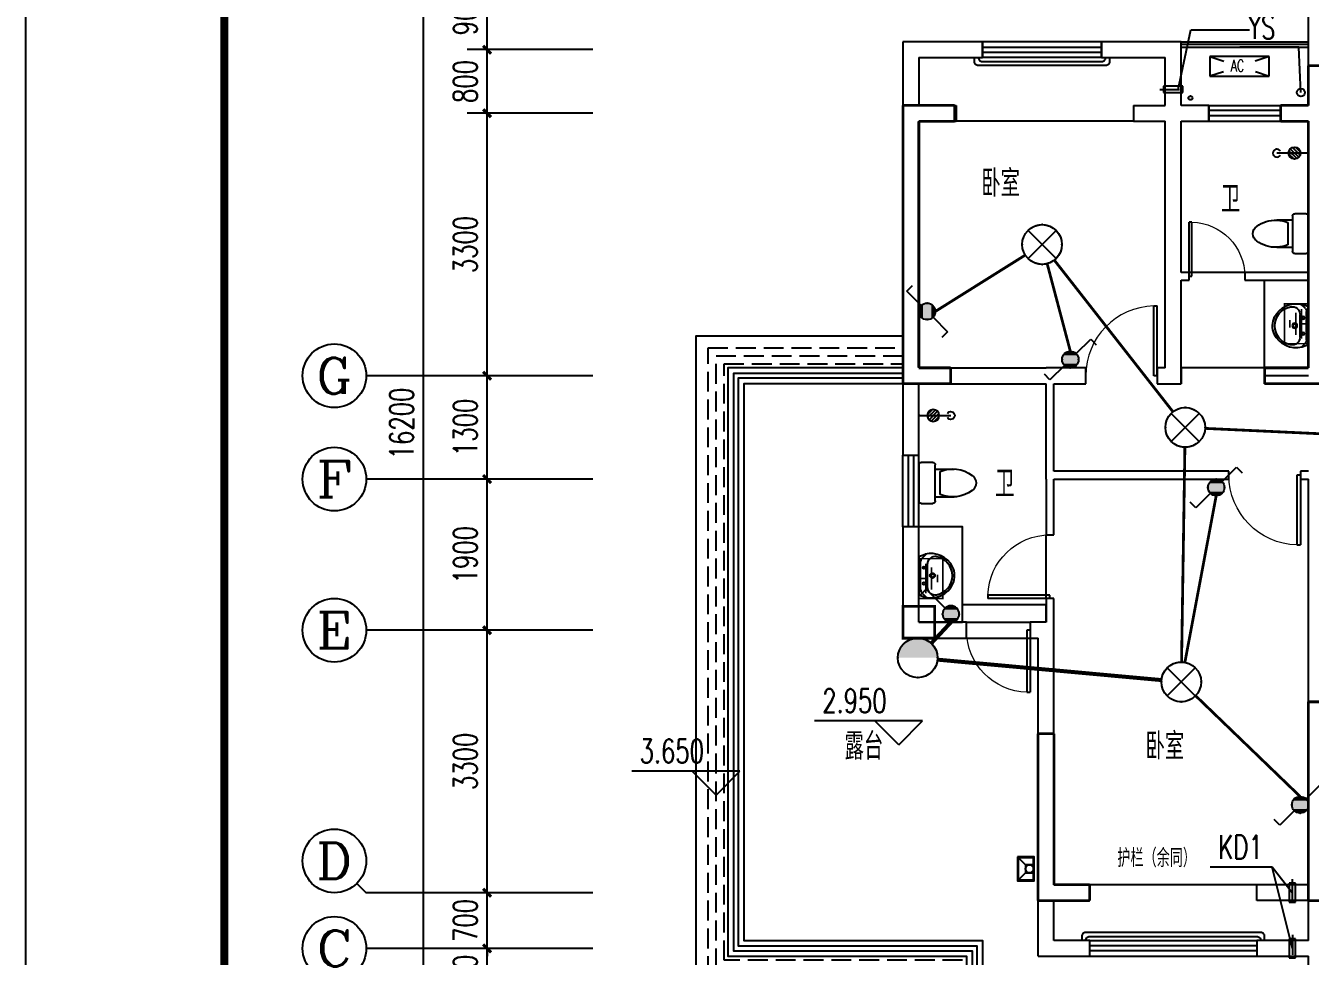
# Model space of a CAD drawing. Extents: x -993182 to -819982, y 169304 to 600104.
# Drawn here: x -993182 to -977025, y 370007 to 381708 of the extents above; entities that cross this region are included whole.
import ezdxf
from ezdxf.enums import TextEntityAlignment as Align

# ---------------------------------------------------------------- set-up
doc = ezdxf.new("R2010")
doc.units = 0
doc.header["$LTSCALE"] = 1000
doc.header["$MEASUREMENT"] = 0
doc.linetypes.add('DASH', pattern=[0.35, 0.25, -0.1])
for name, color, linetype in [('AXIS', 3, 'Continuous'), ('AXIS_TEXT', 7, 'Continuous'), ('DIM_ELEV', 3, 'Continuous'), ('DIM_LEAD', 3, 'Continuous'), ('EQUIP-照明', 3, 'Continuous'), ('EQUIP-箱柜', 3, 'Continuous'), ('kan', 146, 'Continuous'), ('KTIAO', 124, 'Continuous'), ('PUB_TEXT', 7, 'Continuous'), ('PUB_TITLE', 146, 'Continuous'), ('TEL_TEXT', 7, 'Continuous'), ('WALL', 4, 'Continuous'), ('WINDOW', 2, 'Continuous'), ('WIRE-照明', 1, 'Continuous'), ('冷凝水管', 6, 'Continuous'), ('家具', 187, 'Continuous'), ('屋面', 139, 'Continuous'), ('栏杆', 169, 'Continuous'), ('空调、空调洞', 66, 'Continuous'), ('面层', 215, 'Continuous')]:
    doc.layers.add(name, color=color, linetype=linetype)
doc.layers.add('RENDERING', color=125, linetype='Continuous', lineweight=13)
doc.styles.add('_ROMANC', font='romanc__.ttf', dxfattribs={"width": 0.700005})
doc.styles.add('_TCH_AXIS', font='COMPLEX', dxfattribs={"bigfont": 'GBCBIG'})
doc.styles.add('_TCH_DIM', font='SIMPLEX', dxfattribs={"bigfont": 'GBCBIG'})
doc.styles.add('_TCH_DIM_T3', font='SIMPLEX', dxfattribs={"width": 0.705882, "bigfont": 'GBCBIG'})
doc.styles.add('_TEL_DIM', font='ICED', dxfattribs={"width": 0.8, "height": 3.5, "bigfont": 'BZHZ'})
doc.styles.add('COMPLEX', font='COMPLEX')
doc.styles.add('DIM_FONT', font='simplex_.ttf', dxfattribs={"width": 0.7, "bigfont": 'GBCBIG'})
doc.styles.get("Standard").update_dxf_attribs({"font": 'gbenor.shx', "bigfont": 'gbcbig.shx'})
doc.dimstyles.new('_TCH_ARCH&&100', dxfattribs={"dimtxt": 297.5, "dimasz": 100, "dimexe": 250, "dimexo": 300, "dimgap": 126.25, "dimtad": 1, "dimdec": 0, "dimzin": 0, "dimdsep": 46, "dimtxsty": '_TCH_DIM_T3', "dimblk": 'ARCHTICK', "dimcen": 0.09, "dimclrt": 7, "dimazin": 2, "dimtfac": 1, "dimtdec": 0, "dimtix": 1, "dimtmove": 2, "dimatfit": 3, "dimfxl": 0, "dimtolj": 1, "dimtzin": 0, "dimarcsym": 0})

# ---------------------------------------------------------------- blocks, each defined once
blk = doc.blocks.new('90304092557924')
at = {"layer": 'KTIAO'}
for p, q in [((-375, 125), (-198, 66)), ((-375, 125), (-375, -125)), ((375, 125), (-375, 125)), ((375, 125), (198, 66)), ((375, -125), (375, 125)), ((-203, -68), (-375, -125)), ((-375, -125), (375, -125)), ((200, -67), (375, -125))]:
    blk.add_line(p, q, dxfattribs=at)
at = {"layer": 'KTIAO', "style": '_ROMANC', "width": 0.7}
blk.add_text('AC', height=148.6, dxfattribs=at).set_placement((-113, -66))
at = {"layer": 'KTIAO', "style": 'DIM_FONT', "oblique": 0, "width": 0.6, "flags": 9}
for tag in ['XSIZE', 'YSIZE']:
    blk.add_attdef(tag, (-375, -125), '', height=0.5, dxfattribs=at)
blk = doc.blocks.new('M_E6')
for p, q in [((-240, 0), (-270, -79)), ((240, 0), (-240, 0)), ((-237, 0), (239, 0)), ((240, 0), (270, -79)), ((-213, -36), (-271, -91)), ((-179, -23), (181, -23)), ((141, -105), (-141, -105)), ((-141, -105), (141, -105)), ((217, -37), (274, -95))]:
    blk.add_line(p, q)
for centre, radius in [((-99, -65), 16.3), ((2, -172), 31.6), ((2, -172), 23), ((101, -65), 16.3)]:
    blk.add_circle(centre, radius)
for centre, radius, start, end in [((28, -152), 307, 166.1751, 244.7296), ((-141, -205), 100, 90, 190.5602), ((-179, -73), 50, 90, 133.181), ((-28, -152), 307, 297.0639, 13.8249), ((141, -205), 100, 349.4398, 90), ((181, -73), 50, 44.5607, 90), ((0, -179), 243, 190.5602, 349.4398), ((0, -201), 250, 245.8071, 296.4628), ((28, -152), 307, 266.589, 266.5936)]:
    blk.add_arc(centre, radius, start, end)
at = {"width": 0.8, "flags": 9}
for tag in ['XSIZE', 'YSIZE']:
    blk.add_attdef(tag, (0, 0), '', height=0.5, dxfattribs=at)
blk = doc.blocks.new('1')
for p, q in [((-550, -239), (-550, 201)), ((-520, 231), (-380, 231)), ((-350, 201), (-350, 151)), ((-350, 151), (-350, -189)), ((-350, 151), (-154, 151)), ((-289, 121), (-289, -159)), ((-380, -269), (-520, -269)), ((-154, -189), (-350, -189)), ((-350, -189), (-350, -239))]:
    blk.add_line(p, q)
for centre, radius, start, end in [((-520, 201), 30, 90, 180), ((-380, 201), 30, 360, 90), ((-137, -247), 398, 92.544, 112.5495), ((-137, -247), 398, 53.3619, 92.544), ((40, -19), 110, 303.4509, 56.5491), ((-137, 208), 398, 247.4505, 267.456), ((-137, 208), 398, 267.456, 306.6381), ((-520, -239), 30, 180, 270), ((-380, -239), 30, 270, 360)]:
    blk.add_arc(centre, radius, start, end)
blk = doc.blocks.new('A$C6A1B0631')
at = {"layer": '家具'}
for p, q in [((0, 527), (0, 667)), ((30, 697), (470, 697)), ((500, 667), (500, 527)), ((470, 497), (30, 497)), ((80, 497), (80, 267)), ((420, 497), (420, 267)), ((390, 437), (110, 437))]:
    blk.add_line(p, q, dxfattribs=at)
for centre, radius, start, end in [((30, 667), 30, 90, 180), ((470, 667), 30, 0, 90), ((30, 527), 30, 180, 270), ((470, 527), 30, 270, 0), ((477, 284), 398, 157.4505, 216.6381), ((23, 284), 398, 323.3619, 22.5495), ((250, 108), 110, 213.4509, 326.5491)]:
    blk.add_arc(centre, radius, start, end, dxfattribs=at)
blk = doc.blocks.new('$lvtry$00000168')
at = {"color": 0}
blk.add_line((0, 0), (0, -395), dxfattribs=at)
blk.add_arc((0, -395), 50, 121.0332, 58.9668, dxfattribs=at)
for p in [(0, 0), (0, -223)]:
    blk.add_point(p, dxfattribs=at)
blk = doc.blocks.new('$lvtry$00000171')
for p, q in [((-74, 11), (-11, 74)), ((-70, -27), (27, 70)), ((-53, -53), (53, 53)), ((-27, -70), (70, 27)), ((11, -74), (74, -11))]:
    blk.add_line(p, q)
blk.add_circle((0, 0), 75)
blk.add_point((0, 0))
blk = doc.blocks.new('A$C6BE329BC')
at = {"layer": '家具', "rotation": 180}
blk.add_blockref('$lvtry$00000171', (75, 271), dxfattribs=at)
at = {"layer": '家具'}
blk.add_blockref('$lvtry$00000168', (75, 445), dxfattribs=at)
blk = doc.blocks.new('TRHH')
at = {"color": 6}
for centre in [(-249202, -461390), (-252617, -471151)]:
    blk.add_circle(centre, 50, dxfattribs=at)
blk = doc.blocks.new('A$C72BA2012')
at = {"color": 6}
for p, q in [((100, 200), (0, 300)), ((11, 290), (10, 290)), ((10, 290), (10, 10)), ((200, 290), (10, 290)), ((200, 10), (200, 290)), ((100, 100), (0, 0)), ((10, 10), (200, 10))]:
    blk.add_line(p, q, dxfattribs=at)
blk.add_lwpolyline([(0, 300), (0, 0), (210, 0), (210, 300), (0, 300)], dxfattribs=at)
blk.add_lwpolyline([(200, 100), (200, 200), (100, 200), (100, 100)], close=True, dxfattribs=at)
blk.add_circle((150, 150), 50, dxfattribs=at)
blk = doc.blocks.new('q2')
at = {"color": 3, "const_width": 35}
for points in [[(-522546, -362541), (-522546, -362041)], [(-522546, -362041), (-522046, -362041)], [(-527646, -366041), (-527646, -362541)], [(-527646, -362541), (-526996, -362541)], [(-526996, -362541), (-526996, -362741)], [(-522896, -362541), (-522546, -362541)], [(-522896, -362741), (-522896, -362541)], [(-527446, -365841), (-527446, -362741)], [(-527446, -362741), (-526996, -362741)], [(-522896, -362741), (-522546, -362741)], [(-522546, -365841), (-522546, -362741)], [(-527446, -365841), (-527046, -365841)], [(-527046, -365841), (-527046, -366041)], [(-523096, -365841), (-522546, -365841)], [(-523096, -366041), (-523096, -365841)], [(-527646, -366041), (-527046, -366041)], [(-523096, -366041), (-522346, -366041)], [(-522546, -372541), (-522546, -370041)], [(-522546, -370041), (-522346, -370041)], [(-525946, -372541), (-525946, -370441)], [(-525946, -370441), (-525746, -370441)], [(-525746, -372341), (-525746, -370441)], [(-525746, -372341), (-525296, -372341)], [(-525296, -372341), (-525296, -372541)], [(-525946, -372541), (-525296, -372541)], [(-522546, -372541), (-522046, -372541)]]:
    blk.add_lwpolyline(points, dxfattribs=at)
blk.add_lwpolyline([(-527246, -369241), (-527246, -368841), (-527646, -368841), (-527646, -369241)], close=True, dxfattribs=at)
blk = doc.blocks.new('A$C06D6341B')
at = {"layer": '空调、空调洞', "linetype": 'DASH'}
for p, q in [((40, 0), (40, 340)), ((80, 290), (0, 290)), ((0, 290), (0, 50)), ((80, 50), (80, 290)), ((0, 50), (80, 50))]:
    blk.add_line(p, q, dxfattribs=at)
blk = doc.blocks.new('kt')
at = {"layer": 'DIM_LEAD'}
for p, q in [((-441980, -788204), (-441821, -787455)), ((-441980, -788204), (-441821, -787455)), ((-441980, -788204), (-441821, -787455)), ((-441980, -788204), (-441821, -787455)), ((-441980, -788204), (-441821, -787455)), ((-441821, -787455), (-441083, -787455)), ((-440799, -797985), (-441580, -797985)), ((-440544, -799004), (-440799, -797985)), ((-440544, -799004), (-440799, -797985)), ((-440544, -799004), (-440799, -797985)), ((-440544, -799004), (-440799, -797985)), ((-440544, -799004), (-440799, -797985)), ((-440546, -798304), (-440799, -797985))]:
    blk.add_line(p, q, dxfattribs=at)
at = {"layer": '冷凝水管'}
blk.add_circle((-441827, -788311, -76424), 25, dxfattribs=at)
at = {"layer": '空调、空调洞'}
for p, rotation in [((-442214, -788164, -76424), 270), ((-440506, -798134, -76424), 180), ((-440504, -798834, -76424), 180)]:
    blk.add_blockref('A$C06D6341B', p, dxfattribs=dict(at, rotation=rotation))
at = {"layer": 'DIM_LEAD', "color": 7, "style": '_TCH_DIM', "width": 0.705882}
blk.add_text('KD1', height=297.5, dxfattribs=at).set_placement((-441475, -797880))
blk = doc.blocks.new('$DorLib2D$00000001')
for p, q in [((0.45, 0.975), (0.5, 0.975)), ((0.45, 0), (0.45, 0.975)), ((0.5, 0), (0.5, 0.975)), ((0.5, 0), (0.45, 0))]:
    blk.add_line(p, q)
at = {"lineweight": 13}
blk.add_arc((0.475, 0), 0.975, 91.4693, 180, dxfattribs=at)
blk = doc.blocks.new('$WINLIB2D$00000001')
at = {"color": 0}
for points in [[(-0.5, 0.5), (-0.5, -0.5)], [(-0.5, 0.5), (0.5, 0.5)], [(0.5, -0.5), (0.5, 0.5)], [(0.5, 0.1667), (-0.5, 0.1667)], [(0.5, -0.1667), (-0.5, -0.1667)], [(-0.5, -0.5), (0.5, -0.5)]]:
    blk.add_lwpolyline(points, dxfattribs=at)
blk = doc.blocks.new('_AXISO')
blk.add_circle((0, 0), 0.5)
at = {"layer": 'AXIS_TEXT', "style": 'COMPLEX', "width": 1.041667}
blk.add_attdef('A', text='', height=0.56, dxfattribs=at).set_placement((-0.25, -0.28), (0.25, -0.28), align=Align.FIT)
blk = doc.blocks.new('_ArchTick')
at = {"color": 0, "linetype": 'ByBlock', "const_width": 0.4}
blk.add_lwpolyline([(-0.5, -0.5), (0.5, 0.5)], dxfattribs=at)
blk = doc.blocks.new('*D718')
at = {"layer": 'AXIS', "color": 0, "lineweight": -2}
for p, q in [((-347207, -359512), (-349589, -359512)), ((-349339, -375712), (-349339, -359512)), ((-347207, -375712), (-349589, -375712))]:
    blk.add_line(p, q, dxfattribs=at)
at = {"layer": 'Defpoints', "color": 0}
for p in [(-349339, -359512), (-346907, -359512), (-346907, -375712)]:
    blk.add_point(p, dxfattribs=at)
at = {"layer": 'AXIS', "color": 0, "lineweight": -2, "xscale": 100, "yscale": 100, "zscale": 100}
for p, rotation in [((-349339, -359512), 90), ((-349339, -375712), 270)]:
    blk.add_blockref('_ArchTick', p, dxfattribs=dict(at, rotation=rotation))
at = {"layer": 'AXIS', "color": 7, "insert": (-349614, -367612), "char_height": 297.5, "attachment_point": 5, "rotation": 90, "style": '_TCH_DIM_T3'}
blk.add_mtext('\\A1;16200', dxfattribs=at)
blk = doc.blocks.new('*D721')
at = {"layer": 'AXIS', "color": 0, "lineweight": -2}
for p, q in [((-348539, -374212), (-348539, -374112)), ((-347207, -374212), (-348789, -374212)), ((-348539, -374912), (-348539, -374212)), ((-347207, -374912), (-348789, -374912)), ((-348539, -374912), (-348539, -375012))]:
    blk.add_line(p, q, dxfattribs=at)
at = {"layer": 'Defpoints', "color": 0}
for p in [(-348539, -374212), (-346907, -374212), (-346907, -374912)]:
    blk.add_point(p, dxfattribs=at)
at = {"layer": 'AXIS', "color": 0, "lineweight": -2, "xscale": 100, "yscale": 100, "zscale": 100}
for p, rotation in [((-348539, -374212), 270), ((-348539, -374912), 90)]:
    blk.add_blockref('_ArchTick', p, dxfattribs=dict(at, rotation=rotation))
at = {"layer": 'AXIS', "color": 7, "insert": (-348814, -374562), "char_height": 297.5, "attachment_point": 5, "rotation": 90, "style": '_TCH_DIM_T3'}
blk.add_mtext('\\A1;700', dxfattribs=at)
blk = doc.blocks.new('*D722')
at = {"layer": 'AXIS', "color": 0, "lineweight": -2}
for p, q in [((-347207, -373512), (-348789, -373512)), ((-348539, -373512), (-348539, -373412)), ((-348539, -374212), (-348539, -373512)), ((-347207, -374212), (-348789, -374212)), ((-348539, -374212), (-348539, -374312))]:
    blk.add_line(p, q, dxfattribs=at)
at = {"layer": 'Defpoints', "color": 0}
for p in [(-348539, -373512), (-346907, -373512), (-346907, -374212)]:
    blk.add_point(p, dxfattribs=at)
at = {"layer": 'AXIS', "color": 0, "lineweight": -2, "xscale": 100, "yscale": 100, "zscale": 100}
for p, rotation in [((-348539, -373512), 270), ((-348539, -374212), 90)]:
    blk.add_blockref('_ArchTick', p, dxfattribs=dict(at, rotation=rotation))
at = {"layer": 'AXIS', "color": 7, "insert": (-348814, -373862), "char_height": 297.5, "attachment_point": 5, "rotation": 90, "style": '_TCH_DIM_T3'}
blk.add_mtext('\\A1;700', dxfattribs=at)
blk = doc.blocks.new('*D723')
at = {"layer": 'AXIS', "color": 0, "lineweight": -2}
for p, q in [((-347207, -370212), (-348789, -370212)), ((-348539, -373512), (-348539, -370212)), ((-347207, -373512), (-348789, -373512))]:
    blk.add_line(p, q, dxfattribs=at)
at = {"layer": 'Defpoints', "color": 0}
for p in [(-348539, -370212), (-346907, -370212), (-346907, -373512)]:
    blk.add_point(p, dxfattribs=at)
at = {"layer": 'AXIS', "color": 0, "lineweight": -2, "xscale": 100, "yscale": 100, "zscale": 100}
for p, rotation in [((-348539, -370212), 90), ((-348539, -373512), 270)]:
    blk.add_blockref('_ArchTick', p, dxfattribs=dict(at, rotation=rotation))
at = {"layer": 'AXIS', "color": 7, "insert": (-348814, -371862), "char_height": 297.5, "attachment_point": 5, "rotation": 90, "style": '_TCH_DIM_T3'}
blk.add_mtext('\\A1;3300', dxfattribs=at)
blk = doc.blocks.new('*D724')
at = {"layer": 'AXIS', "color": 0, "lineweight": -2}
for p, q in [((-347207, -368312), (-348789, -368312)), ((-348539, -370212), (-348539, -368312)), ((-347207, -370212), (-348789, -370212))]:
    blk.add_line(p, q, dxfattribs=at)
at = {"layer": 'Defpoints', "color": 0}
for p in [(-348539, -368312), (-346907, -368312), (-346907, -370212)]:
    blk.add_point(p, dxfattribs=at)
at = {"layer": 'AXIS', "color": 0, "lineweight": -2, "xscale": 100, "yscale": 100, "zscale": 100}
for p, rotation in [((-348539, -368312), 90), ((-348539, -370212), 270)]:
    blk.add_blockref('_ArchTick', p, dxfattribs=dict(at, rotation=rotation))
at = {"layer": 'AXIS', "color": 7, "insert": (-348814, -369262), "char_height": 297.5, "attachment_point": 5, "rotation": 90, "style": '_TCH_DIM_T3'}
blk.add_mtext('\\A1;1900', dxfattribs=at)
blk = doc.blocks.new('*D725')
at = {"layer": 'AXIS', "color": 0, "lineweight": -2}
for p, q in [((-347207, -367012), (-348789, -367012)), ((-348539, -368312), (-348539, -367012)), ((-347207, -368312), (-348789, -368312))]:
    blk.add_line(p, q, dxfattribs=at)
at = {"layer": 'Defpoints', "color": 0}
for p in [(-348539, -367012), (-346907, -367012), (-346907, -368312)]:
    blk.add_point(p, dxfattribs=at)
at = {"layer": 'AXIS', "color": 0, "lineweight": -2, "xscale": 100, "yscale": 100, "zscale": 100}
for p, rotation in [((-348539, -367012), 90), ((-348539, -368312), 270)]:
    blk.add_blockref('_ArchTick', p, dxfattribs=dict(at, rotation=rotation))
at = {"layer": 'AXIS', "color": 7, "insert": (-348814, -367662), "char_height": 297.5, "attachment_point": 5, "rotation": 90, "style": '_TCH_DIM_T3'}
blk.add_mtext('\\A1;1300', dxfattribs=at)
blk = doc.blocks.new('*D726')
at = {"layer": 'AXIS', "color": 0, "lineweight": -2}
for p, q in [((-347207, -363712), (-348789, -363712)), ((-348539, -367012), (-348539, -363712)), ((-347207, -367012), (-348789, -367012))]:
    blk.add_line(p, q, dxfattribs=at)
at = {"layer": 'Defpoints', "color": 0}
for p in [(-348539, -363712), (-346907, -363712), (-346907, -367012)]:
    blk.add_point(p, dxfattribs=at)
at = {"layer": 'AXIS', "color": 0, "lineweight": -2, "xscale": 100, "yscale": 100, "zscale": 100}
for p, rotation in [((-348539, -363712), 90), ((-348539, -367012), 270)]:
    blk.add_blockref('_ArchTick', p, dxfattribs=dict(at, rotation=rotation))
at = {"layer": 'AXIS', "color": 7, "insert": (-348814, -365362), "char_height": 297.5, "attachment_point": 5, "rotation": 90, "style": '_TCH_DIM_T3'}
blk.add_mtext('\\A1;3300', dxfattribs=at)
blk = doc.blocks.new('*D727')
at = {"layer": 'AXIS', "color": 0, "lineweight": -2}
for p, q in [((-347207, -362912), (-348789, -362912)), ((-348539, -363712), (-348539, -362912)), ((-347207, -363712), (-348789, -363712))]:
    blk.add_line(p, q, dxfattribs=at)
at = {"layer": 'Defpoints', "color": 0}
for p in [(-348539, -362912), (-346907, -362912), (-346907, -363712)]:
    blk.add_point(p, dxfattribs=at)
at = {"layer": 'AXIS', "color": 0, "lineweight": -2, "xscale": 100, "yscale": 100, "zscale": 100}
for p, rotation in [((-348539, -362912), 90), ((-348539, -363712), 270)]:
    blk.add_blockref('_ArchTick', p, dxfattribs=dict(at, rotation=rotation))
at = {"layer": 'AXIS', "color": 7, "insert": (-348814, -363312), "char_height": 297.5, "attachment_point": 5, "rotation": 90, "style": '_TCH_DIM_T3'}
blk.add_mtext('\\A1;800', dxfattribs=at)
blk = doc.blocks.new('*D728')
at = {"layer": 'AXIS', "color": 0, "lineweight": -2}
for p, q in [((-347207, -362012), (-348789, -362012)), ((-348539, -362912), (-348539, -362012)), ((-347207, -362912), (-348789, -362912))]:
    blk.add_line(p, q, dxfattribs=at)
at = {"layer": 'Defpoints', "color": 0}
for p in [(-348539, -362012), (-346907, -362012), (-346907, -362912)]:
    blk.add_point(p, dxfattribs=at)
at = {"layer": 'AXIS', "color": 0, "lineweight": -2, "xscale": 100, "yscale": 100, "zscale": 100}
for p, rotation in [((-348539, -362012), 90), ((-348539, -362912), 270)]:
    blk.add_blockref('_ArchTick', p, dxfattribs=dict(at, rotation=rotation))
at = {"layer": 'AXIS', "color": 7, "insert": (-348814, -362462), "char_height": 297.5, "attachment_point": 5, "rotation": 90, "style": '_TCH_DIM_T3'}
blk.add_mtext('\\A1;900', dxfattribs=at)
blk = doc.blocks.new('$equip$00002539')
for p, q in [((-0.354, 0.354), (0.354, -0.354)), ((0.354, 0.354), (-0.354, -0.354))]:
    blk.add_line(p, q)
at = {"const_width": 0.04}
blk.add_lwpolyline([(-0.5, 0, 1), (0.5, 0, 1), (-0.5, 0, 0.911406)], format="xyb", dxfattribs=at)
blk.add_circle((0, 0), 0.5)
for p in [(0, 0.5), (-0.5, 0), (0.5, 0), (0, -0.5)]:
    blk.add_point(p)
at = {"color": 7, "style": '_TEL_DIM', "flags": 1}
blk.add_attdef('A', text='', height=0.00002, dxfattribs=at).set_placement((0, 0), align=Align.MIDDLE_CENTER)
blk = doc.blocks.new('$equip$00001208')
for p, q in [((0.147, 0.356), (0.512, 0.72)), ((0.512, 0.72), (0.653, 0.579)), ((-0.147, 0.061), (-0.512, -0.304)), ((-0.512, -0.304), (-0.653, -0.162))]:
    blk.add_line(p, q)
blk.add_circle((0, 0.208), 0.208)
for points in [[(-0.104, 0.389), (0.104, 0.389), (-0.18, 0.312), (0.18, 0.312)], [(0, 0.417), (0, 0.417), (-0.104, 0.389), (0.104, 0.389)], [(-0.18, 0.312), (0.18, 0.312), (-0.208, 0.208), (0.208, 0.208)], [(-0.18, 0.104), (0.18, 0.104), (-0.208, 0.208), (0.208, 0.208)], [(-0.104, 0.028), (0.104, 0.028), (-0.18, 0.104), (0.18, 0.104)], [(0, 0), (0, 0), (-0.104, 0.028), (0.104, 0.028)]]:
    blk.add_solid(points)
at = {"layer": 'EQUIP-照明'}
for p in [(0, 0.417), (-0.208, 0.208), (0, 0), (0.208, 0.208)]:
    blk.add_point(p, dxfattribs=at)
at = {"layer": 'EQUIP-照明', "flags": 9}
blk.add_attdef('A', (0, 0), '', height=0.00002, dxfattribs=at)
blk = doc.blocks.new('$equip$00003196')
at = {"const_width": 0.04}
blk.add_lwpolyline([(-0.5, 0), (0.5, 0), (0.5, -0.6), (-0.5, -0.6)], close=True, dxfattribs=at)
for points in [[(0, 0), (0, -0.173)], [(-0.375, -0.173), (0.375, -0.173)], [(-0.281, -0.32), (0.281, -0.32)], [(-0.094, -0.468), (0.094, -0.468)]]:
    blk.add_lwpolyline(points, dxfattribs=at)
blk.add_point((0, 0))
at = {"flags": 9}
blk.add_attdef('A', (0, 0), '', height=0.00002, rotation=180, dxfattribs=at)
blk = doc.blocks.new('$equip$00002829')
at = {"const_width": 0.04}
blk.add_lwpolyline([(0.5, -0.005, -1.005334), (-0.5, 0, -0.989417), (0.5, 0, 0.846101)], format="xyb", dxfattribs=at)
blk.add_circle((0, 0), 0.5)
for p in [(0, 0.495), (0.5, 0), (-0.5, -0.005), (0, -0.505)]:
    blk.add_point(p)
for points in [[(0.433, -0.25), (-0.433, -0.25), (0.5, 0), (-0.5, 0)], [(0.25, -0.433), (-0.25, -0.433), (0.433, -0.25), (-0.433, -0.25)], [(0, -0.5), (0, -0.5), (0.25, -0.433), (-0.25, -0.433)]]:
    blk.add_solid(points)
at = {"color": 7, "style": '_TEL_DIM', "flags": 1}
for tag in ['A', 'REMARK']:
    blk.add_attdef(tag, text='', height=0.00002, dxfattribs=at).set_placement((0, 0), align=Align.MIDDLE_CENTER)
blk = doc.blocks.new('$equip$00001962')
for p, q in [((0.147, 0.356), (0.625, 0.833)), ((0.625, 0.833), (0.766, 0.692))]:
    blk.add_line(p, q)
blk.add_circle((0, 0.208), 0.208)
for p in [(0, 0.417), (-0.208, 0.208), (0, 0), (0.208, 0.208)]:
    blk.add_point(p)
for points in [[(-0.104, 0.389), (0.104, 0.389), (-0.18, 0.313), (0.18, 0.313)], [(0, 0.417), (0, 0.417), (-0.104, 0.389), (0.104, 0.389)], [(-0.18, 0.313), (0.18, 0.313), (-0.208, 0.208), (0.208, 0.208)], [(-0.18, 0.104), (0.18, 0.104), (-0.208, 0.208), (0.208, 0.208)], [(-0.104, 0.028), (0.104, 0.028), (-0.18, 0.104), (0.18, 0.104)], [(0, 0), (0, 0), (-0.104, 0.028), (0.104, 0.028)]]:
    blk.add_solid(points)
at = {"layer": 'TEL_TEXT', "style": '_TEL_DIM', "flags": 1}
blk.add_attdef('A', text='', height=0.00002, dxfattribs=at).set_placement((0, 0), align=Align.MIDDLE_CENTER)
blk = doc.blocks.new('5#、7#楼参照')
at = {"layer": 'AXIS'}
for p, q in [((-347553.9, -367012), (-350059.5, -367012)), ((-347553.9, -368312), (-350059.5, -368312)), ((-347553.9, -370212), (-350059.5, -370212)), ((-350176.6, -373394.8), (-350059.5, -373512)), ((-347553.9, -373512), (-350059.5, -373512)), ((-347553.9, -374212), (-350059.5, -374212))]:
    blk.add_line(p, q, dxfattribs=at)
at = {"layer": 'DIM_ELEV'}
for p, q in [((-343061.5, -371352.6), (-344419.5, -371352.6)), ((-343361.5, -371652.6), (-343661.5, -371352.6)), ((-343361.5, -371652.6), (-343061.5, -371352.6)), ((-345358.8, -371985.5), (-346716.8, -371985.5)), ((-345658.8, -372285.5), (-345958.8, -371985.5)), ((-345658.8, -372285.5), (-345358.8, -371985.5))]:
    blk.add_line(p, q, dxfattribs=at)
at = {"layer": 'DIM_LEAD'}
for p, q in [((-338330.5, -362882), (-339069.7, -362882)), ((-338302, -363451), (-338330.5, -362882))]:
    blk.add_line(p, q, dxfattribs=at)
at = {"layer": 'kan'}
for points in [[(-339808.8, -362812), (-338208.8, -362812)], [(-343308.8, -366912), (-345508.8, -366912), (-345508.8, -374312), (-342508.8, -374312), (-342508.8, -375712), (-338858.8, -375712)], [(-343308.8, -367112), (-345308.8, -367112), (-345308.8, -374112), (-342308.8, -374112), (-342308.8, -375512), (-338858.8, -375512)]]:
    blk.add_lwpolyline(points, dxfattribs=at)
at = {"layer": 'PUB_TITLE'}
blk.add_lwpolyline([(-354342.7, -381815.5), (-270242.7, -381815.5), (-270242.7, -322415.5), (-354342.7, -322415.5)], close=True, dxfattribs=at)
at = {"layer": 'PUB_TITLE', "const_width": 100}
blk.add_lwpolyline([(-351842.7, -380815.5), (-271242.7, -380815.5), (-271242.7, -323415.5), (-351842.7, -323415.5)], close=True, dxfattribs=at)
at = {"layer": 'WALL'}
for p, q in [((-338208.8, -363212), (-338208.8, -361212)), ((-342308.8, -362812), (-343308.8, -362812)), ((-343308.8, -362812), (-343308.8, -363712)), ((-342308.8, -363012), (-342308.8, -362812)), ((-339808.8, -362812), (-340808.8, -362812)), ((-340808.8, -362812), (-340808.8, -363012)), ((-339808.8, -363612), (-339808.8, -362812)), ((-343108.8, -363012), (-342308.8, -363012)), ((-343108.8, -363012), (-343108.8, -363612)), ((-340808.8, -363012), (-340008.8, -363012)), ((-340008.8, -363612), (-340008.8, -363012)), ((-338208.8, -363212), (-338208.8, -363612)), ((-343108.8, -363612), (-342639.8, -363612)), ((-342639.8, -363612), (-342639.8, -363812)), ((-340409.8, -363612), (-340008.8, -363612)), ((-340409.8, -363612), (-340409.8, -363812)), ((-339458.8, -363612), (-339808.8, -363612)), ((-339458.8, -363812), (-339458.8, -363612)), ((-338208.8, -363612), (-338558.8, -363612)), ((-338558.8, -363612), (-338558.8, -363812)), ((-343308.8, -363712), (-343308.8, -367012)), ((-343108.8, -363812), (-342639.8, -363812)), ((-343108.8, -363812), (-343108.8, -366912)), ((-340409.8, -363812), (-340008.8, -363812)), ((-340008.8, -365712), (-340008.8, -363812)), ((-339808.8, -363812), (-339458.8, -363812)), ((-339808.8, -365712), (-339808.8, -363812)), ((-338558.8, -363812), (-338208.8, -363812)), ((-338208.8, -363812), (-338208.8, -365712)), ((-340008.8, -366912), (-340008.8, -365712)), ((-339708.8, -365712), (-339808.8, -365712)), ((-339708.8, -365812), (-339708.8, -365712)), ((-338208.8, -365712), (-339008.8, -365712)), ((-339008.8, -365712), (-339008.8, -365812)), ((-339808.8, -366912), (-339808.8, -365812)), ((-339808.8, -365812), (-339708.8, -365812)), ((-339008.8, -365812), (-338208.8, -365812)), ((-338208.8, -365812), (-338208.8, -366912)), ((-343108.8, -366912), (-341508.8, -366912)), ((-341008.8, -366912), (-341508.8, -366912)), ((-341008.8, -367112), (-341008.8, -366912)), ((-340008.8, -366912), (-340108.8, -366912)), ((-340108.8, -366912), (-340108.8, -367112)), ((-339808.8, -367112), (-339808.8, -366912)), ((-338208.8, -366912), (-338758.8, -366912)), ((-338758.8, -366912), (-338758.8, -367112)), ((-343308.8, -367012), (-343308.8, -368012)), ((-343108.8, -368012), (-343108.8, -367112)), ((-343108.8, -367112), (-341508.8, -367112)), ((-341508.8, -368312), (-341508.8, -367112)), ((-341408.8, -368212), (-341408.8, -367112)), ((-341408.8, -367112), (-341008.8, -367112)), ((-340108.8, -367112), (-339908.8, -367112)), ((-339908.8, -367112), (-339808.8, -367112)), ((-338758.8, -367112), (-338108.8, -367112)), ((-343308.8, -368012), (-343108.8, -368012)), ((-339208.8, -368212), (-341408.8, -368212)), ((-339208.8, -368312), (-339208.8, -368212)), ((-338208.8, -368212), (-338308.8, -368212)), ((-338308.8, -368212), (-338308.8, -368312)), ((-341508.8, -368312), (-341508.8, -369012)), ((-341408.8, -368312), (-339208.8, -368312)), ((-341408.8, -369012), (-341408.8, -368312)), ((-338308.8, -368312), (-338208.8, -368312)), ((-338208.8, -373412), (-338208.8, -368312)), ((-343108.8, -368912), (-343308.8, -368912)), ((-343308.8, -368912), (-343308.8, -370312)), ((-343108.8, -370112), (-343108.8, -368912)), ((-341508.8, -369012), (-341408.8, -369012)), ((-341408.8, -369812), (-341508.8, -369812)), ((-341508.8, -369812), (-341508.8, -370112)), ((-341408.8, -370212), (-341408.8, -369812)), ((-342508.8, -370112), (-343108.8, -370112)), ((-342508.8, -370312), (-342508.8, -370112)), ((-341508.8, -370112), (-341708.8, -370112)), ((-341708.8, -370112), (-341708.8, -370312)), ((-343308.8, -370312), (-342508.8, -370312)), ((-341708.8, -370312), (-341608.8, -370312)), ((-341608.8, -373512), (-341608.8, -370312)), ((-341408.8, -373412), (-341408.8, -370212)), ((-341608.8, -374312), (-341608.8, -373512)), ((-341408.8, -373412), (-340958.8, -373412)), ((-340958.8, -373412), (-340958.8, -373612)), ((-338208.8, -373412), (-338858.8, -373412)), ((-338858.8, -373612), (-338858.8, -373412)), ((-341408.8, -374112), (-341408.8, -373612)), ((-341408.8, -373612), (-340958.8, -373612)), ((-338208.8, -373612), (-338858.8, -373612)), ((-338208.8, -374112), (-338208.8, -373612)), ((-340958.8, -374112), (-341408.8, -374112)), ((-340958.8, -374312), (-340958.8, -374112)), ((-338208.8, -374112), (-338858.8, -374112)), ((-338858.8, -374112), (-338858.8, -374312)), ((-341608.8, -374312), (-340958.8, -374312)), ((-338858.8, -374312), (-338208.8, -374312)), ((-338208.8, -375512), (-338208.8, -374312))]:
    blk.add_line(p, q, dxfattribs=at)
at = {"layer": 'WINDOW'}
for p, q in [((-340409.8, -363812), (-342639.8, -363812)), ((-339008.8, -365712), (-339708.8, -365712)), ((-338758.8, -366912), (-339808.8, -366912)), ((-341508.8, -369812, 0), (-341508.8, -369012, 0)), ((-342508.8, -370112, 0), (-341708.8, -370112, 0)), ((-342508.8, -370312, 0), (-341708.8, -370312, 0)), ((-338858.8, -373412), (-340958.8, -373412))]:
    blk.add_line(p, q, dxfattribs=at)
at = {"layer": 'WINDOW', "linetype": 'DASH'}
for p, q in [((-339808.8, -366912), (-339808.8, -367112)), ((-338758.8, -367112), (-338758.8, -366912))]:
    blk.add_line(p, q, dxfattribs=at)
at = {"layer": 'WINDOW'}
blk.add_lwpolyline([(-341508.8, -370112), (-341508.8, -369892), (-342558.8, -369892)], dxfattribs=at)
at = {"layer": '家具'}
for points in [[(-338208.8, -367012), (-338758.8, -367012), (-338758.8, -366112), (-338758.8, -365812), (-338208.8, -365812)], [(-343108.8, -370112), (-342558.8, -370112), (-342558.8, -369212), (-342558.8, -368912), (-343108.8, -368912)]]:
    blk.add_lwpolyline(points, dxfattribs=at)
at = {"layer": '屋面', "color": 190}
blk.add_lwpolyline([(-337608.8, -375712), (-337608.8, -376112), (-342908.8, -376112), (-342908.8, -374712), (-345908.8, -374712), (-345908.8, -366512), (-343308.8, -366512)], dxfattribs=at)
at = {"layer": '屋面', "color": 190, "linetype": 'DASH'}
for points in [[(-337758.8, -375712), (-337758.8, -375962), (-342758.8, -375962), (-342758.8, -374562), (-345758.8, -374562), (-345758.8, -366662), (-343308.8, -366662)], [(-337858.8, -375712), (-337858.8, -375862), (-342658.8, -375862), (-342658.8, -374462), (-345658.8, -374462), (-345658.8, -366762), (-343308.8, -366762)], [(-337958.8, -375712), (-337958.8, -375762), (-342558.8, -375762), (-342558.8, -374362), (-345558.8, -374362), (-345558.8, -366862), (-343308.8, -366862)]]:
    blk.add_lwpolyline(points, dxfattribs=at)
at = {"layer": '栏杆'}
for points in [[(-339808.8, -362842), (-338208.8, -362842)], [(-339808.8, -362882), (-338208.8, -362882)], [(-343308.8, -366982), (-345438.8, -366982), (-345438.8, -374242), (-342438.8, -374242), (-342438.8, -375642), (-338858.8, -375642)], [(-343308.8, -367042), (-345378.8, -367042), (-345378.8, -374182), (-342378.8, -374182), (-342378.8, -375582), (-338858.8, -375582)]]:
    blk.add_lwpolyline(points, dxfattribs=at)
for points in [[(-340708.8, -363012), (-340708.8, -363062, -0.4142136), (-340758.8, -363112), (-342358.8, -363112, -0.4142136), (-342408.8, -363062), (-342408.8, -363012)], [(-342358.8, -363012), (-342358.8, -363012, 0.4142136), (-342308.8, -363062), (-340808.8, -363062, 0.4142136), (-340758.8, -363012), (-340758.8, -363012)], [(-338758.8, -374112), (-338758.8, -374062, 0.4142136), (-338808.8, -374012), (-341008.8, -374012, 0.4142136), (-341058.8, -374062), (-341058.8, -374112)], [(-341008.8, -374112), (-341008.8, -374112, -0.4142136), (-340958.8, -374062), (-338858.8, -374062, -0.4142136), (-338808.8, -374112), (-338808.8, -374112)]]:
    blk.add_lwpolyline(points, format="xyb", dxfattribs=at)
at = {"color": 6}
for name, p in [('TRHH', (-89100, 97938.9)), ('A$C72BA2012', (-341867, -373362))]:
    blk.add_blockref(name, p, dxfattribs=at)
at = {"rotation": 270}
blk.add_blockref('A$C6BE329BC', (-338653.8, -364137), dxfattribs=at)
at = {"xscale": -1, "rotation": 90}
blk.add_blockref('A$C6BE329BC', (-342656.5, -367437), dxfattribs=at)
at = {"layer": 'AXIS'}
ref = blk.add_blockref('_AXISO', (-350459.5, -367012), dxfattribs=dict(at, xscale=800, yscale=800, zscale=800))
ref.add_attrib('A', 'G', dxfattribs={"layer": 'AXIS_TEXT', "height": 452.5, "style": '_TCH_AXIS', "width": 1.166667}).set_placement((-350685.8, -367238.3), (-350233.2, -367238.3), align=Align.FIT)
ref = blk.add_blockref('_AXISO', (-350459.5, -368312), dxfattribs=dict(at, xscale=800, yscale=800, zscale=800))
ref.add_attrib('A', 'F', dxfattribs={"layer": 'AXIS_TEXT', "height": 452.5, "style": '_TCH_AXIS', "width": 1.3125}).set_placement((-350685.8, -368538.3), (-350233.2, -368538.3), align=Align.FIT)
ref = blk.add_blockref('_AXISO', (-350459.5, -370212), dxfattribs=dict(at, xscale=800, yscale=800, zscale=800))
ref.add_attrib('A', 'E', dxfattribs={"layer": 'AXIS_TEXT', "height": 452.5, "style": '_TCH_AXIS', "width": 1.3125}).set_placement((-350685.8, -370438.3), (-350233.2, -370438.3), align=Align.FIT)
ref = blk.add_blockref('_AXISO', (-350459.5, -373112), dxfattribs=dict(at, xscale=800, yscale=800, zscale=800))
ref.add_attrib('A', 'D', dxfattribs={"layer": 'AXIS_TEXT', "height": 452.5, "style": '_TCH_AXIS', "width": 1.235294}).set_placement((-350685.8, -373338.3), (-350233.2, -373338.3), align=Align.FIT)
ref = blk.add_blockref('_AXISO', (-350459.5, -374212), dxfattribs=dict(at, xscale=800, yscale=800, zscale=800))
ref.add_attrib('A', 'C', dxfattribs={"layer": 'AXIS_TEXT', "height": 452.5, "style": '_TCH_AXIS', "width": 1.4}).set_placement((-350685.8, -374438.3), (-350233.2, -374438.3), align=Align.FIT)
at = {"layer": 'RENDERING'}
blk.add_blockref('90304092557924', (-339075.1, -363121.5), dxfattribs=at)
at = {"layer": 'WINDOW'}
for name, p, xscale, yscale, zscale, rotation in [('$WINLIB2D$00000001', (-341558.8, -362912), 1500, 200, 1500, 180), ('$DorLib2D$00000001', (-339358.8, -365762), 700, -700, 700, 180), ('$DorLib2D$00000001', (-340558.8, -367012), 900, 900, 900, 359.9999999977655), ('$WINLIB2D$00000001', (-343208.8, -368462), -900, 200, -900, 270), ('$DorLib2D$00000001', (-338758.8, -368262), 900, -900, 900, 359.9999999989485), ('$DorLib2D$00000001', (-341458.8, -369412), -800, 800, -800, 90), ('$DorLib2D$00000001', (-342108.8, -370212), 800, -800, 800, 3.923592124318256e-12), ('$WINLIB2D$00000001', (-339908.8, -374212), 2100, -200, 2100, 359.9999999999843)]:
    blk.add_blockref(name, p, dxfattribs=dict(at, xscale=xscale, yscale=yscale, zscale=zscale, rotation=rotation))
at = {"layer": 'WINDOW', "xscale": 900, "yscale": 200, "zscale": 900}
blk.add_blockref('$WINLIB2D$00000001', (-339008.8, -363712), dxfattribs=at)
at = {"layer": '家具', "xscale": -1}
blk.add_blockref('1', (-338758.3, -365206.7, 0), dxfattribs=at)
at = {"layer": '家具', "xscale": -1, "rotation": 270}
blk.add_blockref('M_E6', (-338208.8, -366384.5), dxfattribs=at)
at = {"layer": '家具', "xscale": -1.03000020980835, "yscale": 1.03000020980835, "zscale": 1.029999999998836, "rotation": 90}
blk.add_blockref('A$C6A1B0631', (-342390.7, -368102.5), dxfattribs=at)
at = {"layer": '家具', "rotation": 90}
blk.add_blockref('M_E6', (-343108.8, -369526.2), dxfattribs=at)
at = {"layer": '面层'}
for name, p in [('q2', (184337.3, -1071)), ('kt', (102134.9, 424792.1))]:
    blk.add_blockref(name, p, dxfattribs=at)
at = {"layer": 'DIM_ELEV', "color": 7, "style": '_TCH_DIM', "width": 0.705882}
for s, p in [('2.950', (-344323.5, -371247.6)), ('3.650', (-346620.8, -371880.5))]:
    blk.add_text(s, height=297.5, dxfattribs=at).set_placement(p)
at = {"layer": 'DIM_LEAD', "color": 7, "style": '_TCH_DIM', "width": 0.705882}
blk.add_text('YS', height=297.5, dxfattribs=at).set_placement((-338964.7, -362777))
at = {"layer": 'AXIS'}
for p1, p2, distance, picture, middle in [((-346906.5, -375712), (-346906.5, -359512), 2432.9, '*D718', (-349614.5, -367612)), ((-346906.5, -362912), (-346906.5, -362012), 1632.9, '*D728', (-348814.5, -362462)), ((-346906.5, -363712), (-346906.5, -362912), 1632.9, '*D727', (-348814.5, -363312)), ((-346906.5, -367012), (-346906.5, -363712), 1632.9, '*D726', (-348814.5, -365362)), ((-346906.5, -368312), (-346906.5, -367012), 1632.9, '*D725', (-348814.5, -367662)), ((-346906.5, -370212), (-346906.5, -368312), 1632.9, '*D724', (-348814.5, -369262)), ((-346906.5, -373512), (-346906.5, -370212), 1632.9, '*D723', (-348814.5, -371862)), ((-346906.5, -374212), (-346906.5, -373512), 1632.9, '*D722', (-348814.5, -373862)), ((-346906.5, -374912), (-346906.5, -374212), 1632.9, '*D721', (-348814.5, -374562))]:
    dim = blk.add_aligned_dim(p1=p1, p2=p2, distance=distance, dimstyle='_TCH_ARCH&&100', dxfattribs=at)
    dim.commit()
    dim.dimension.update_dxf_attribs({"geometry": picture, "text_midpoint": middle})

msp = doc.modelspace()

# ---------------------------------------------------------------- linework, layer by layer
at = {"layer": 'WIRE-照明', "linetype": 'Continuous', "const_width": 35, "elevation": 0}
for points in [[(-981740, 378116), (-980610, 378824)], [(-980244, 378760), (-978752, 376854)], [(-980334, 378715), (-980043, 377615)], [(-978349, 376645), (-974573, 376469)], [(-978644, 373707), (-978602, 376407)], [(-978602, 373703), (-978208, 375799)], [(-978468, 373284), (-977152, 372016)]]:
    msp.add_lwpolyline(points, dxfattribs=at)
at = {"layer": 'WIRE-照明', "linetype": 'Continuous', "const_width": 50}
for points in [[(-981792, 373942), (-981545, 374207)], [(-978897, 373480), (-981713, 373737)]]:
    msp.add_lwpolyline(points, dxfattribs=at)

# ---------------------------------------------------------------- block references
at = {"layer": 'EQUIP-照明', "xscale": 500, "yscale": 500, "zscale": 500}
for name, p in [('$equip$00002539', (-980398, 378957, 0)), ('$equip$00001208', (-980043, 377407, 0)), ('$equip$00002539', (-978598, 376657, 0)), ('$equip$00002539', (-978648, 373457, 0))]:
    msp.add_blockref(name, p, dxfattribs=at)
at = {"layer": 'EQUIP-照明', "yscale": 500, "zscale": 500}
for name, p, xscale, rotation in [('$equip$00001208', (-981948, 378116, 0), 500, 270), ('$equip$00001208', (-978208, 376007, 0), 500, 180), ('$equip$00001962', (-981545, 374207), -500, 359.9999999899094), ('$equip$00002829', (-981962, 373760), 500, 179.9999999899094), ('$equip$00001208', (-977152, 372016, 0), 500, 180)]:
    msp.add_blockref(name, p, dxfattribs=dict(at, xscale=xscale, rotation=rotation))
at = {"layer": 'EQUIP-箱柜', "xscale": 500, "yscale": 500, "zscale": 500}
for p, rotation in [((-977048, 377960, 0), 269.9999999999999), ((-981948, 374757, 0), 90)]:
    msp.add_blockref('$equip$00003196', p, dxfattribs=dict(at, rotation=rotation))
at = {"layer": '面层'}
msp.add_blockref('5#、7#楼参照', (-638840, 744319), dxfattribs=at)

# ---------------------------------------------------------------- texts
at = {"layer": 'PUB_TEXT'}
for s, height, p in [('卧室', 337.6, (-981163, 379558, 0)), ('卫', 338, (-978149, 379360, 0)), ('卫', 338, (-980989, 375780)), ('露台', 337.6, (-982882, 372480)), ('卧室', 337.6, (-979097, 372480, 0))]:
    msp.add_text(s, height=height, dxfattribs=at).set_placement(p)
at = {"layer": 'PUB_TEXT', "color": 245, "style": '_TCH_DIM'}
msp.add_text('护栏（余同）', height=229.1, dxfattribs=at).set_placement((-979452, 371129))

doc.saveas('drawing.dxf')
